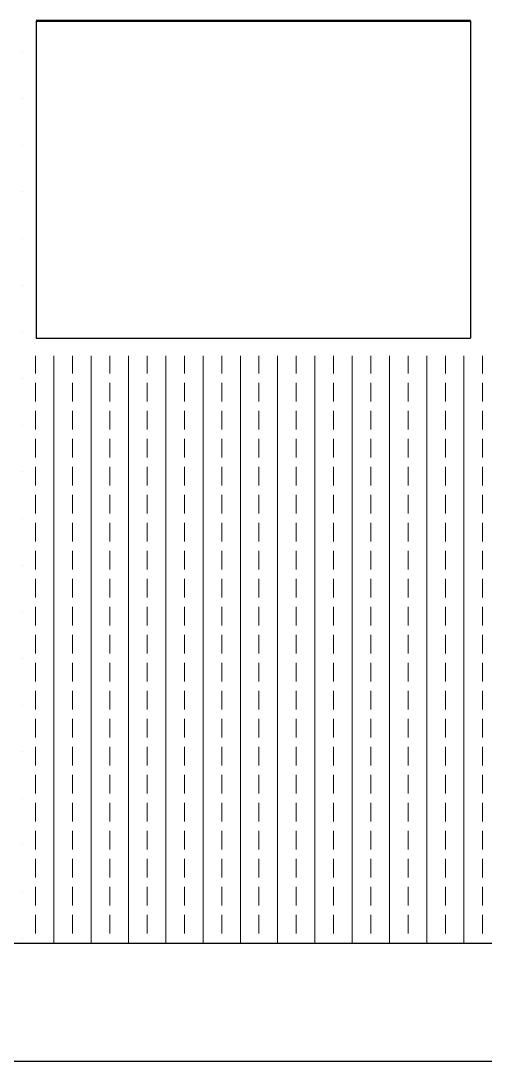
# Paper-space layout 'A000' of a CAD drawing. Header units: millimetres. Extents: x 0 to 841, y 0 to 594.
# Drawn here: x 518.03 to 533.85, y 223.88 to 259.28 of the extents above; entities that cross this region are included whole.
import ezdxf

# ---------------------------------------------------------------- set-up
doc = ezdxf.new("R2010")
doc.units = ezdxf.units.MM
doc.header["$MEASUREMENT"] = 0
for name, color, linetype, lineweight in [('A-ELEV-MBE1', 7, 'Continuous', 25), ('A-ELEV-PATT', 8, 'Continuous', 13), ('A-WALL-FULL-EXTR', 7, 'Continuous', 50)]:
    doc.layers.add(name, color=color, linetype=linetype, lineweight=lineweight)

psp = doc.layouts.new('A000')

# ---------------------------------------------------------------- linework, layer by layer
at = {"layer": 'A-ELEV-MBE1'}
for p, q in [((518.553, 259.277), (518.553, 248.477)), ((533.353, 259.277), (533.353, 248.477)), ((518.553, 248.477), (533.353, 248.477)), ((559.293, 227.877), (492.293, 227.877)), ((529.375, 227.877), (512.375, 227.877)), ((492.293, 223.877), (687.293, 223.877))]:
    psp.add_line(p, q, dxfattribs=at)
at = {"layer": 'A-ELEV-PATT', "linetype": 'Continuous'}
for p, q in [((518.103, 258.221), (518.103, 258.221)), ((518.103, 256.634), (518.103, 256.634)), ((518.103, 255.046), (518.103, 255.046)), ((518.103, 253.459), (518.103, 253.459)), ((518.103, 251.871), (518.103, 251.871)), ((518.103, 250.284), (518.103, 250.284)), ((518.103, 248.696), (518.103, 248.696)), ((518.524, 247.273), (518.524, 247.877)), ((519.159, 227.877), (519.159, 247.877)), ((519.794, 247.273), (519.794, 247.877)), ((520.429, 227.877), (520.429, 247.877)), ((521.064, 247.273), (521.064, 247.877)), ((521.699, 227.877), (521.699, 247.877)), ((522.334, 247.273), (522.334, 247.877)), ((522.969, 227.877), (522.969, 247.877)), ((523.604, 247.273), (523.604, 247.877)), ((524.239, 227.877), (524.239, 247.877)), ((524.874, 247.273), (524.874, 247.877)), ((525.509, 227.877), (525.509, 247.877)), ((526.144, 247.273), (526.144, 247.877)), ((526.779, 227.877), (526.779, 247.877)), ((527.414, 247.273), (527.414, 247.877)), ((528.049, 227.877), (528.049, 247.877)), ((528.684, 247.273), (528.684, 247.877)), ((529.319, 227.877), (529.319, 247.877)), ((529.954, 247.273), (529.954, 247.877)), ((530.589, 227.877), (530.589, 247.877)), ((531.224, 247.273), (531.224, 247.877)), ((531.859, 227.877), (531.859, 247.877)), ((532.494, 247.273), (532.494, 247.877)), ((533.129, 227.877), (533.129, 247.877)), ((533.764, 247.273), (533.764, 247.877)), ((518.103, 247.109), (518.103, 247.109)), ((518.524, 246.321), (518.524, 246.956)), ((519.794, 246.321), (519.794, 246.956)), ((521.064, 246.321), (521.064, 246.956)), ((522.334, 246.321), (522.334, 246.956)), ((523.604, 246.321), (523.604, 246.956)), ((524.874, 246.321), (524.874, 246.956)), ((526.144, 246.321), (526.144, 246.956)), ((527.414, 246.321), (527.414, 246.956)), ((528.684, 246.321), (528.684, 246.956)), ((529.954, 246.321), (529.954, 246.956)), ((531.224, 246.321), (531.224, 246.956)), ((532.494, 246.321), (532.494, 246.956)), ((533.764, 246.321), (533.764, 246.956)), ((518.524, 245.368), (518.524, 246.003)), ((519.794, 245.368), (519.794, 246.003)), ((521.064, 245.368), (521.064, 246.003)), ((522.334, 245.368), (522.334, 246.003)), ((523.604, 245.368), (523.604, 246.003)), ((524.874, 245.368), (524.874, 246.003)), ((526.144, 245.368), (526.144, 246.003)), ((527.414, 245.368), (527.414, 246.003)), ((528.684, 245.368), (528.684, 246.003)), ((529.954, 245.368), (529.954, 246.003)), ((531.224, 245.368), (531.224, 246.003)), ((532.494, 245.368), (532.494, 246.003)), ((533.764, 245.368), (533.764, 246.003)), ((518.103, 245.521), (518.103, 245.521)), ((518.524, 244.416), (518.524, 245.051)), ((519.794, 244.416), (519.794, 245.051)), ((521.064, 244.416), (521.064, 245.051)), ((522.334, 244.416), (522.334, 245.051)), ((523.604, 244.416), (523.604, 245.051)), ((524.874, 244.416), (524.874, 245.051)), ((526.144, 244.416), (526.144, 245.051)), ((527.414, 244.416), (527.414, 245.051)), ((528.684, 244.416), (528.684, 245.051)), ((529.954, 244.416), (529.954, 245.051)), ((531.224, 244.416), (531.224, 245.051)), ((532.494, 244.416), (532.494, 245.051)), ((533.764, 244.416), (533.764, 245.051)), ((518.103, 243.934), (518.103, 243.934)), ((518.524, 243.463), (518.524, 244.098)), ((519.794, 243.463), (519.794, 244.098)), ((521.064, 243.463), (521.064, 244.098)), ((522.334, 243.463), (522.334, 244.098)), ((523.604, 243.463), (523.604, 244.098)), ((524.874, 243.463), (524.874, 244.098)), ((526.144, 243.463), (526.144, 244.098)), ((527.414, 243.463), (527.414, 244.098)), ((528.684, 243.463), (528.684, 244.098)), ((529.954, 243.463), (529.954, 244.098)), ((531.224, 243.463), (531.224, 244.098)), ((532.494, 243.463), (532.494, 244.098)), ((533.764, 243.463), (533.764, 244.098)), ((518.524, 242.511), (518.524, 243.146)), ((519.794, 242.511), (519.794, 243.146)), ((521.064, 242.511), (521.064, 243.146)), ((522.334, 242.511), (522.334, 243.146)), ((523.604, 242.511), (523.604, 243.146)), ((524.874, 242.511), (524.874, 243.146)), ((526.144, 242.511), (526.144, 243.146)), ((527.414, 242.511), (527.414, 243.146)), ((528.684, 242.511), (528.684, 243.146)), ((529.954, 242.511), (529.954, 243.146)), ((531.224, 242.511), (531.224, 243.146)), ((532.494, 242.511), (532.494, 243.146)), ((533.764, 242.511), (533.764, 243.146)), ((518.103, 242.346), (518.103, 242.346)), ((518.524, 241.558), (518.524, 242.193)), ((519.794, 241.558), (519.794, 242.193)), ((521.064, 241.558), (521.064, 242.193)), ((522.334, 241.558), (522.334, 242.193)), ((523.604, 241.558), (523.604, 242.193)), ((524.874, 241.558), (524.874, 242.193)), ((526.144, 241.558), (526.144, 242.193)), ((527.414, 241.558), (527.414, 242.193)), ((528.684, 241.558), (528.684, 242.193)), ((529.954, 241.558), (529.954, 242.193)), ((531.224, 241.558), (531.224, 242.193)), ((532.494, 241.558), (532.494, 242.193)), ((533.764, 241.558), (533.764, 242.193)), ((518.524, 240.606), (518.524, 241.241)), ((519.794, 240.606), (519.794, 241.241)), ((521.064, 240.606), (521.064, 241.241)), ((522.334, 240.606), (522.334, 241.241)), ((523.604, 240.606), (523.604, 241.241)), ((524.874, 240.606), (524.874, 241.241)), ((526.144, 240.606), (526.144, 241.241)), ((527.414, 240.606), (527.414, 241.241)), ((528.684, 240.606), (528.684, 241.241)), ((529.954, 240.606), (529.954, 241.241)), ((531.224, 240.606), (531.224, 241.241)), ((532.494, 240.606), (532.494, 241.241)), ((533.764, 240.606), (533.764, 241.241)), ((518.103, 240.759), (518.103, 240.759)), ((518.524, 239.653), (518.524, 240.288)), ((519.794, 239.653), (519.794, 240.288)), ((521.064, 239.653), (521.064, 240.288)), ((522.334, 239.653), (522.334, 240.288)), ((523.604, 239.653), (523.604, 240.288)), ((524.874, 239.653), (524.874, 240.288)), ((526.144, 239.653), (526.144, 240.288)), ((527.414, 239.653), (527.414, 240.288)), ((528.684, 239.653), (528.684, 240.288)), ((529.954, 239.653), (529.954, 240.288)), ((531.224, 239.653), (531.224, 240.288)), ((532.494, 239.653), (532.494, 240.288)), ((533.764, 239.653), (533.764, 240.288)), ((518.524, 238.701), (518.524, 239.336)), ((519.794, 238.701), (519.794, 239.336)), ((521.064, 238.701), (521.064, 239.336)), ((522.334, 238.701), (522.334, 239.336)), ((523.604, 238.701), (523.604, 239.336)), ((524.874, 238.701), (524.874, 239.336)), ((526.144, 238.701), (526.144, 239.336)), ((527.414, 238.701), (527.414, 239.336)), ((528.684, 238.701), (528.684, 239.336)), ((529.954, 238.701), (529.954, 239.336)), ((531.224, 238.701), (531.224, 239.336)), ((532.494, 238.701), (532.494, 239.336)), ((533.764, 238.701), (533.764, 239.336)), ((518.103, 239.171), (518.103, 239.171)), ((518.524, 237.748), (518.524, 238.383)), ((519.794, 237.748), (519.794, 238.383)), ((521.064, 237.748), (521.064, 238.383)), ((522.334, 237.748), (522.334, 238.383)), ((523.604, 237.748), (523.604, 238.383)), ((524.874, 237.748), (524.874, 238.383)), ((526.144, 237.748), (526.144, 238.383)), ((527.414, 237.748), (527.414, 238.383)), ((528.684, 237.748), (528.684, 238.383)), ((529.954, 237.748), (529.954, 238.383)), ((531.224, 237.748), (531.224, 238.383)), ((532.494, 237.748), (532.494, 238.383)), ((533.764, 237.748), (533.764, 238.383)), ((518.103, 237.584), (518.103, 237.584)), ((518.524, 236.796), (518.524, 237.431)), ((519.794, 236.796), (519.794, 237.431)), ((521.064, 236.796), (521.064, 237.431)), ((522.334, 236.796), (522.334, 237.431)), ((523.604, 236.796), (523.604, 237.431)), ((524.874, 236.796), (524.874, 237.431)), ((526.144, 236.796), (526.144, 237.431)), ((527.414, 236.796), (527.414, 237.431)), ((528.684, 236.796), (528.684, 237.431)), ((529.954, 236.796), (529.954, 237.431)), ((531.224, 236.796), (531.224, 237.431)), ((532.494, 236.796), (532.494, 237.431)), ((533.764, 236.796), (533.764, 237.431)), ((518.524, 235.843), (518.524, 236.478)), ((519.794, 235.843), (519.794, 236.478)), ((521.064, 235.843), (521.064, 236.478)), ((522.334, 235.843), (522.334, 236.478)), ((523.604, 235.843), (523.604, 236.478)), ((524.874, 235.843), (524.874, 236.478)), ((526.144, 235.843), (526.144, 236.478)), ((527.414, 235.843), (527.414, 236.478)), ((528.684, 235.843), (528.684, 236.478)), ((529.954, 235.843), (529.954, 236.478)), ((531.224, 235.843), (531.224, 236.478)), ((532.494, 235.843), (532.494, 236.478)), ((533.764, 235.843), (533.764, 236.478)), ((518.103, 235.996), (518.103, 235.996)), ((518.524, 234.891), (518.524, 235.526)), ((519.794, 234.891), (519.794, 235.526)), ((521.064, 234.891), (521.064, 235.526)), ((522.334, 234.891), (522.334, 235.526)), ((523.604, 234.891), (523.604, 235.526)), ((524.874, 234.891), (524.874, 235.526)), ((526.144, 234.891), (526.144, 235.526)), ((527.414, 234.891), (527.414, 235.526)), ((528.684, 234.891), (528.684, 235.526)), ((529.954, 234.891), (529.954, 235.526)), ((531.224, 234.891), (531.224, 235.526)), ((532.494, 234.891), (532.494, 235.526)), ((533.764, 234.891), (533.764, 235.526)), ((518.103, 234.409), (518.103, 234.409)), ((518.524, 233.938), (518.524, 234.573)), ((519.794, 233.938), (519.794, 234.573)), ((521.064, 233.938), (521.064, 234.573)), ((522.334, 233.938), (522.334, 234.573)), ((523.604, 233.938), (523.604, 234.573)), ((524.874, 233.938), (524.874, 234.573)), ((526.144, 233.938), (526.144, 234.573)), ((527.414, 233.938), (527.414, 234.573)), ((528.684, 233.938), (528.684, 234.573)), ((529.954, 233.938), (529.954, 234.573)), ((531.224, 233.938), (531.224, 234.573)), ((532.494, 233.938), (532.494, 234.573)), ((533.764, 233.938), (533.764, 234.573)), ((518.524, 232.986), (518.524, 233.621)), ((519.794, 232.986), (519.794, 233.621)), ((521.064, 232.986), (521.064, 233.621)), ((522.334, 232.986), (522.334, 233.621)), ((523.604, 232.986), (523.604, 233.621)), ((524.874, 232.986), (524.874, 233.621)), ((526.144, 232.986), (526.144, 233.621)), ((527.414, 232.986), (527.414, 233.621)), ((528.684, 232.986), (528.684, 233.621)), ((529.954, 232.986), (529.954, 233.621)), ((531.224, 232.986), (531.224, 233.621)), ((532.494, 232.986), (532.494, 233.621)), ((533.764, 232.986), (533.764, 233.621)), ((518.103, 232.821), (518.103, 232.821)), ((518.524, 232.033), (518.524, 232.668)), ((519.794, 232.033), (519.794, 232.668)), ((521.064, 232.033), (521.064, 232.668)), ((522.334, 232.033), (522.334, 232.668)), ((523.604, 232.033), (523.604, 232.668)), ((524.874, 232.033), (524.874, 232.668)), ((526.144, 232.033), (526.144, 232.668)), ((527.414, 232.033), (527.414, 232.668)), ((528.684, 232.033), (528.684, 232.668)), ((529.954, 232.033), (529.954, 232.668)), ((531.224, 232.033), (531.224, 232.668)), ((532.494, 232.033), (532.494, 232.668)), ((533.764, 232.033), (533.764, 232.668)), ((518.524, 231.081), (518.524, 231.716)), ((519.794, 231.081), (519.794, 231.716)), ((521.064, 231.081), (521.064, 231.716)), ((522.334, 231.081), (522.334, 231.716)), ((523.604, 231.081), (523.604, 231.716)), ((524.874, 231.081), (524.874, 231.716)), ((526.144, 231.081), (526.144, 231.716)), ((527.414, 231.081), (527.414, 231.716)), ((528.684, 231.081), (528.684, 231.716)), ((529.954, 231.081), (529.954, 231.716)), ((531.224, 231.081), (531.224, 231.716)), ((532.494, 231.081), (532.494, 231.716)), ((533.764, 231.081), (533.764, 231.716)), ((518.103, 231.234), (518.103, 231.234)), ((518.524, 230.128), (518.524, 230.763)), ((519.794, 230.128), (519.794, 230.763)), ((521.064, 230.128), (521.064, 230.763)), ((522.334, 230.128), (522.334, 230.763)), ((523.604, 230.128), (523.604, 230.763)), ((524.874, 230.128), (524.874, 230.763)), ((526.144, 230.128), (526.144, 230.763)), ((527.414, 230.128), (527.414, 230.763)), ((528.684, 230.128), (528.684, 230.763)), ((529.954, 230.128), (529.954, 230.763)), ((531.224, 230.128), (531.224, 230.763)), ((532.494, 230.128), (532.494, 230.763)), ((533.764, 230.128), (533.764, 230.763)), ((518.524, 229.176), (518.524, 229.811)), ((519.794, 229.176), (519.794, 229.811)), ((521.064, 229.176), (521.064, 229.811)), ((522.334, 229.176), (522.334, 229.811)), ((523.604, 229.176), (523.604, 229.811)), ((524.874, 229.176), (524.874, 229.811)), ((526.144, 229.176), (526.144, 229.811)), ((527.414, 229.176), (527.414, 229.811)), ((528.684, 229.176), (528.684, 229.811)), ((529.954, 229.176), (529.954, 229.811)), ((531.224, 229.176), (531.224, 229.811)), ((532.494, 229.176), (532.494, 229.811)), ((533.764, 229.176), (533.764, 229.811)), ((518.103, 229.646), (518.103, 229.646)), ((518.524, 228.223), (518.524, 228.858)), ((519.794, 228.223), (519.794, 228.858)), ((521.064, 228.223), (521.064, 228.858)), ((522.334, 228.223), (522.334, 228.858)), ((523.604, 228.223), (523.604, 228.858)), ((524.874, 228.223), (524.874, 228.858)), ((526.144, 228.223), (526.144, 228.858)), ((527.414, 228.223), (527.414, 228.858)), ((528.684, 228.223), (528.684, 228.858)), ((529.954, 228.223), (529.954, 228.858)), ((531.224, 228.223), (531.224, 228.858)), ((532.494, 228.223), (532.494, 228.858)), ((533.764, 228.223), (533.764, 228.858)), ((518.103, 228.059), (518.103, 228.059)), ((518.524, 227.877), (518.524, 227.906)), ((519.794, 227.877), (519.794, 227.906)), ((521.064, 227.877), (521.064, 227.906)), ((522.334, 227.877), (522.334, 227.906)), ((523.604, 227.877), (523.604, 227.906)), ((524.874, 227.877), (524.874, 227.906)), ((526.144, 227.877), (526.144, 227.906)), ((527.414, 227.877), (527.414, 227.906)), ((528.684, 227.877), (528.684, 227.906)), ((529.954, 227.877), (529.954, 227.906)), ((531.224, 227.877), (531.224, 227.906)), ((532.494, 227.877), (532.494, 227.906)), ((533.764, 227.877), (533.764, 227.906))]:
    psp.add_line(p, q, dxfattribs=at)
at = {"layer": 'A-WALL-FULL-EXTR'}
psp.add_line((518.553, 259.277), (533.353, 259.277), dxfattribs=at)

doc.saveas('drawing.dxf')
